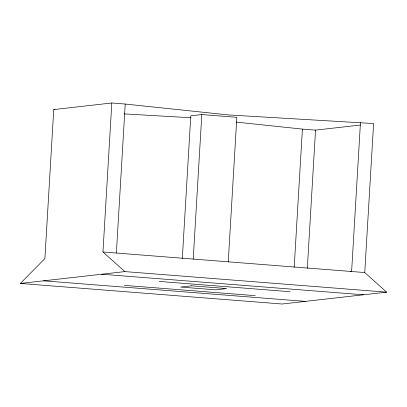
<?xml version="1.0" encoding="UTF-8"?>
<svg xmlns="http://www.w3.org/2000/svg" width="407" height="407" viewBox="0 0 407 407"><rect width="100%" height="100%" fill="white"/><g stroke="black" fill="none" stroke-linecap="round" stroke-linejoin="round"><path stroke-width="0.61" d="M111.813 102.986L53.749 109.575L44.897 258.572L20.35 283.455L282.137 304.014L386.65 292.155L364.748 272.542L102.961 251.984L111.813 102.986L125.229 104.039L228.332 114.922L373.601 123.545L364.748 272.542M116.377 253.037L125.229 104.039M182.311 258.526L190.786 115.817L201.811 114.57L236.843 117.318L228.251 261.93M193.218 259.178L201.811 114.57M294.19 267.323L302.401 129.1L236.391 122.131M307.326 268.355L315.537 130.133L360.348 125.046M360.465 122.512L351.612 271.515L350.346 271.657M20.35 283.455L124.863 271.596L386.65 292.155M124.064 113.894L191.081 117.745M53.749 109.575L54.97 109.666M302.401 129.1L315.537 130.133M101.638 274.232L363.426 294.79M159.213 281.425L290.105 291.702M124.374 285.378L255.27 295.655M43.574 280.82L305.362 301.378M102.961 251.984L124.863 271.596M191.636 285.816L180.611 287.067L215.644 289.82L226.668 288.568L191.636 285.816"/></g></svg>
